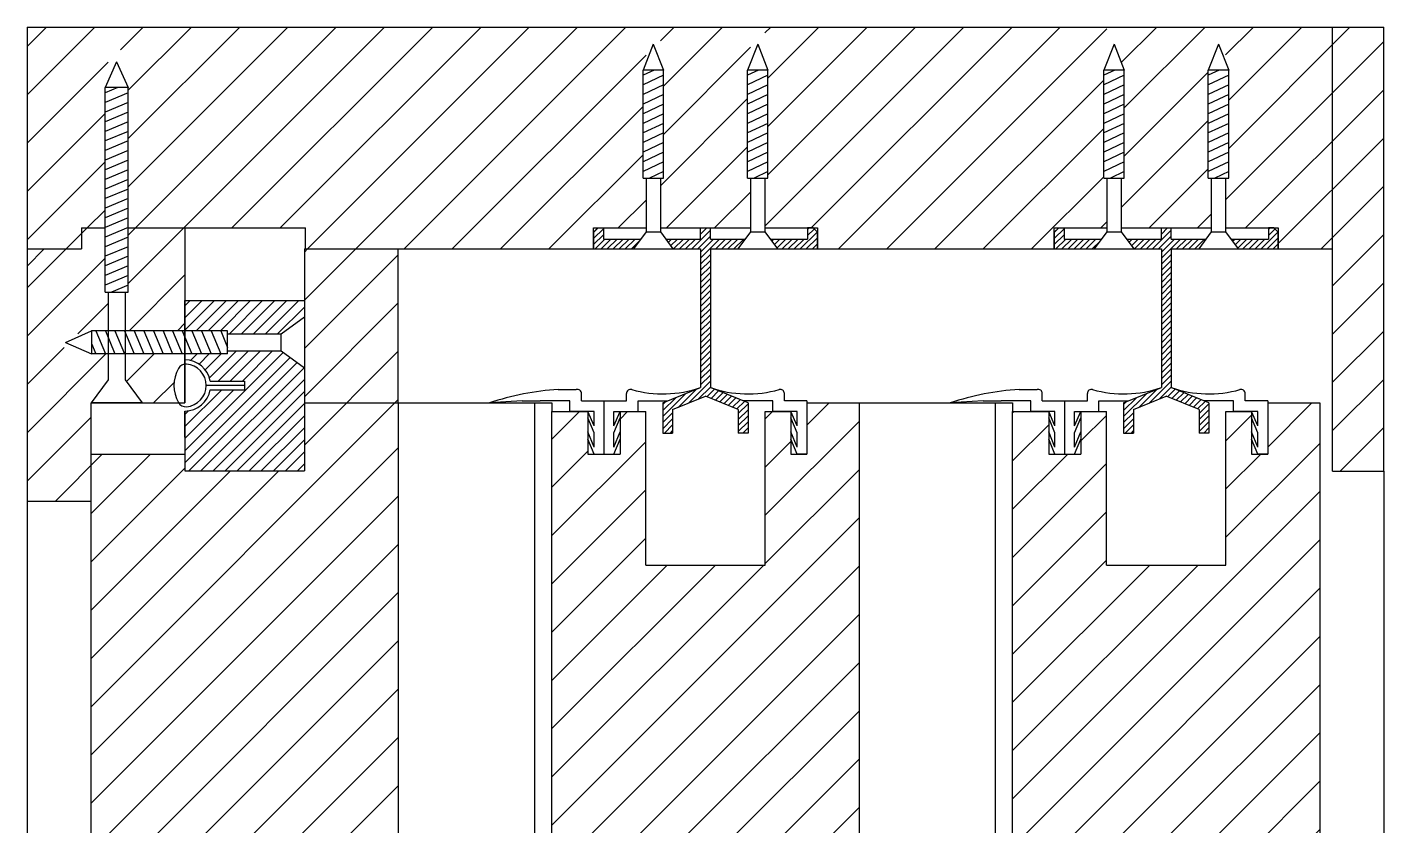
# Model space of a CAD drawing. Header units: inches. Extents: x 1985 to 11287, y 379 to 3234.
# Drawn here: x 7913.32 to 7923.26, y 1438.23 to 1444.08 of the extents above; entities that cross this region are included whole.
import ezdxf

# ---------------------------------------------------------------- set-up
doc = ezdxf.new("R2010")
doc.units = ezdxf.units.IN
doc.header["$MEASUREMENT"] = 0
for name, color, linetype in [('hardware 99', 94, 'CONTINUOUS'), ('hatch 99', 1, 'CONTINUOUS'), ('weatherstripping 99', 5, 'CONTINUOUS'), ('wood detail 99', 7, 'CONTINUOUS')]:
    doc.layers.add(name, color=color, linetype=linetype)
pattern_1 = [(45, (8458.89197, 822.07213), (-0.176776695, 0.176776695), [])]

msp = doc.modelspace()

# ---------------------------------------------------------------- hatches: boundary and pattern name
at = {"layer": 'hardware 99'}
h = msp.add_hatch(dxfattribs=at)
h.set_pattern_fill('ANSI31', color=256, scale=0.25, style=0)
h.set_pattern_definition([(45, (8262.195, -529.801984), (-0.0220970869, 0.0220970869), [])])
h.paths.add_polyline_path([(7917.762918, 1442.452706), (7917.815859, 1442.524706), (7917.54183, 1442.524706), (7917.54183, 1442.606706), (7917.50183, 1442.606706), (7917.46983, 1442.574706), (7917.46983, 1442.452706)])
h.paths.add_polyline_path([(7917.998801, 1442.524706), (7918.051742, 1442.452706), (7918.25383, 1442.452706), (7918.25383, 1441.437706), (7918.014033, 1441.339706), (7917.97733, 1441.324706), (7917.97733, 1441.104706), (7918.04933, 1441.104706), (7918.04933, 1441.27635), (7918.28983, 1441.374638), (7918.53033, 1441.27635), (7918.53033, 1441.104706), (7918.60233, 1441.104706), (7918.60233, 1441.324706), (7918.32583, 1441.437706), (7918.32583, 1442.452706), (7918.527918, 1442.452706), (7918.580859, 1442.524706), (7918.32583, 1442.524706), (7918.32583, 1442.606706), (7918.25383, 1442.606706), (7918.25383, 1442.524706)])
h.paths.add_polyline_path([(7918.763801, 1442.524706), (7918.816742, 1442.452706), (7919.10983, 1442.452706), (7919.10983, 1442.574706), (7919.07783, 1442.606706), (7919.03783, 1442.606706), (7919.03783, 1442.524706)])
h = msp.add_hatch(dxfattribs=at)
h.set_pattern_fill('ANSI31', color=256, scale=0.25, style=0)
h.set_pattern_definition([(45, (8265.570003, -529.801984), (-0.0220970869, 0.0220970869), [])])
h.paths.add_polyline_path([(7921.137922, 1442.452706), (7921.190863, 1442.524706), (7920.916834, 1442.524706), (7920.916834, 1442.606706), (7920.876834, 1442.606706), (7920.844834, 1442.574706), (7920.844834, 1442.452706)])
h.paths.add_polyline_path([(7921.373804, 1442.524706), (7921.426745, 1442.452706), (7921.628834, 1442.452706), (7921.628834, 1441.437706), (7921.389037, 1441.339706), (7921.352334, 1441.324706), (7921.352334, 1441.104706), (7921.424334, 1441.104706), (7921.424334, 1441.27635), (7921.664834, 1441.374638), (7921.905334, 1441.27635), (7921.905334, 1441.104706), (7921.977334, 1441.104706), (7921.977334, 1441.324706), (7921.700834, 1441.437706), (7921.700834, 1442.452706), (7921.902922, 1442.452706), (7921.955863, 1442.524706), (7921.700834, 1442.524706), (7921.700834, 1442.606706), (7921.628834, 1442.606706), (7921.628834, 1442.524706)])
h.paths.add_polyline_path([(7922.138804, 1442.524706), (7922.191745, 1442.452706), (7922.484834, 1442.452706), (7922.484834, 1442.574706), (7922.452834, 1442.606706), (7922.412834, 1442.606706), (7922.412834, 1442.524706)])
at = {"layer": 'hatch 99'}
h = msp.add_hatch(dxfattribs=at)
h.set_pattern_fill('ANSI31', color=256, scale=2, style=0)
h.set_pattern_definition(pattern_1)
h.paths.add_polyline_path([(7913.892328, 1443.634706), (7913.914828, 1443.685), (7913.914828, 1443.835066), (7913.977328, 1443.974772), (7914.039828, 1443.835066), (7914.039828, 1443.685), (7914.062328, 1443.634706), (7914.062328, 1442.606706), (7915.360328, 1442.606706), (7915.360328, 1442.452706), (7917.46983, 1442.452706), (7917.46983, 1442.606706), (7917.85483, 1442.606706), (7917.85483, 1442.970206), (7917.83233, 1442.970206), (7917.83233, 1443.762706), (7917.85483, 1443.819706), (7917.85483, 1444.077706), (7913.321578, 1444.077706), (7913.321578, 1442.452706), (7913.720328, 1442.452706), (7913.720328, 1442.606706), (7913.892328, 1442.606706)])
h.paths.add_polyline_path([(7918.59733, 1443.762706), (7918.61983, 1443.819706), (7918.61983, 1444.077706), (7917.95983, 1444.077706), (7917.95983, 1443.819706), (7917.98233, 1443.762706), (7917.98233, 1442.970206), (7917.95983, 1442.970206), (7917.95983, 1442.606706), (7918.61983, 1442.606706), (7918.61983, 1442.970206), (7918.59733, 1442.970206)])
h.paths.add_polyline_path([(7921.207334, 1443.762706), (7921.229834, 1443.819706), (7921.229834, 1444.077706), (7918.72483, 1444.077706), (7918.72483, 1443.819706), (7918.74733, 1443.762706), (7918.74733, 1442.970206), (7918.72483, 1442.970206), (7918.72483, 1442.606706), (7919.10983, 1442.606706), (7919.10983, 1442.452706), (7920.414834, 1442.452706), (7920.844834, 1442.452706), (7920.844834, 1442.606706), (7921.229834, 1442.606706), (7921.229834, 1442.970206), (7921.207334, 1442.970206)])
h.paths.add_polyline_path([(7921.972334, 1443.762706), (7921.994834, 1443.819706), (7921.994834, 1444.077706), (7921.334834, 1444.077706), (7921.334834, 1443.819706), (7921.357334, 1443.762706), (7921.357334, 1442.970206), (7921.334834, 1442.970206), (7921.334834, 1442.606706), (7921.994834, 1442.606706), (7921.994834, 1442.970206), (7921.972334, 1442.970206)])
h.paths.add_polyline_path([(7922.883584, 1444.077706), (7922.099834, 1444.077706), (7922.099834, 1443.819706), (7922.122334, 1443.762706), (7922.122334, 1442.970206), (7922.099834, 1442.970206), (7922.099834, 1442.606706), (7922.484834, 1442.606706), (7922.484834, 1442.452706), (7922.883584, 1442.452706)])
h.paths.add_polyline_path([(7923.258584, 1444.077706), (7922.883584, 1444.077706), (7922.883584, 1440.824706), (7923.258584, 1440.824706)])
h = msp.add_hatch(dxfattribs=at)
h.set_pattern_fill('ANSI31', color=256, scale=2, style=0)
h.set_pattern_definition(pattern_1)
h.paths.add_polyline_path([(7913.914828, 1441.494706), (7913.914828, 1441.683595), (7913.792328, 1441.683595), (7913.742034, 1441.706095), (7913.648138, 1441.706095), (7913.508432, 1441.768595), (7913.648138, 1441.831095), (7913.742034, 1441.831095), (7913.792328, 1441.853595), (7913.914828, 1441.853595), (7913.914828, 1442.137206), (7913.892328, 1442.137206), (7913.892328, 1442.606706), (7913.720328, 1442.606706), (7913.720328, 1442.452706), (7913.446578, 1442.452706), (7913.321578, 1442.327706), (7913.321578, 1440.606706), (7913.789828, 1440.606706), (7913.789828, 1441.324706)])
h.paths.add_polyline_path([(7914.477328, 1442.606706), (7914.062328, 1442.606706), (7914.062328, 1442.137206), (7914.039828, 1442.137206), (7914.039828, 1441.853595), (7914.477328, 1441.853595)])
h.paths.add_polyline_path([(7914.430016, 1441.577851, -0.23908478), (7914.477328, 1441.608807), (7914.477328, 1441.683595), (7914.039828, 1441.683595), (7914.039828, 1441.494706), (7914.164828, 1441.324706), (7914.432256, 1441.324706, -0.27186519)])
h.paths.add_polyline_path([(7916.039828, 1442.452706), (7915.352328, 1442.452706), (7915.352328, 1442.074706), (7915.352328, 1441.324706), (7916.039828, 1441.324706)])
h.paths.add_polyline_path([(7916.039828, 1441.324706), (7915.352328, 1441.324706), (7915.352328, 1440.827706), (7914.477328, 1440.827706), (7914.477328, 1440.949706), (7913.789828, 1440.949706), (7913.789828, 1437.756229), (7914.352328, 1437.515158), (7914.414828, 1437.515158), (7914.414828, 1438.077672), (7916.039828, 1438.077672)])
h.paths.add_polyline_path([(7915.891328, 1437.851158), (7915.953828, 1437.851158), (7915.953828, 1438.077672), (7915.414828, 1438.077672), (7915.414828, 1437.538658), (7915.641328, 1437.538658, -0.3751999), (7915.766328, 1437.694908, 0.3751999)], flags=17)
h.paths.add_polyline_path([(7919.41483, 1441.324706), (7919.03283, 1441.324706), (7919.03283, 1440.949706), (7918.96083, 1440.949706), (7918.91483, 1440.949706), (7918.91483, 1441.262206), (7918.78283, 1441.262206), (7918.72733, 1441.262206), (7918.72733, 1440.137206), (7917.85233, 1440.137206), (7917.85233, 1441.262206), (7917.66483, 1441.262206), (7917.66483, 1440.949706), (7917.42883, 1440.949706), (7917.42883, 1441.262206), (7917.29683, 1441.262206), (7917.16483, 1441.262206), (7917.16483, 1437.756229), (7917.72733, 1437.515158), (7917.78983, 1437.515158), (7917.78983, 1438.077672), (7919.41483, 1438.077672)])
h.paths.add_polyline_path([(7919.32883, 1438.077672), (7918.78983, 1438.077672), (7918.78983, 1437.538658), (7919.01633, 1437.538658, -0.3751999), (7919.14133, 1437.694908, 0.3751999), (7919.26633, 1437.851158), (7919.32883, 1437.851158)], flags=17)
h.paths.add_polyline_path([(7922.789834, 1441.324706), (7922.407834, 1441.324706), (7922.407834, 1440.949706), (7922.335834, 1440.949706), (7922.289834, 1440.949706), (7922.289834, 1441.262206), (7922.157834, 1441.262206), (7922.102334, 1441.262206), (7922.102334, 1440.137206), (7921.227334, 1440.137206), (7921.227334, 1441.262206), (7921.039834, 1441.262206), (7921.039834, 1440.949706), (7920.803834, 1440.949706), (7920.803834, 1441.262206), (7920.671834, 1441.262206), (7920.539834, 1441.262206), (7920.539834, 1437.756229), (7921.102334, 1437.515158), (7921.164834, 1437.515158), (7921.164834, 1438.077672), (7922.789834, 1438.077672)])
h.paths.add_polyline_path([(7922.703834, 1438.077672), (7922.164834, 1438.077672), (7922.164834, 1437.538658), (7922.391334, 1437.538658, -0.3751999), (7922.516334, 1437.694908, 0.3751999), (7922.641334, 1437.851158), (7922.703834, 1437.851158)], flags=17)
h = msp.add_hatch(dxfattribs=at)
h.set_pattern_fill('ANSI31', color=256, scale=0.5, style=0)
h.set_pattern_definition([(45, (8435.82569, 10.35537), (-0.0441941738, 0.0441941738), [])])
h.paths.add_polyline_path([(7915.352328, 1442.074706), (7914.477328, 1442.074706), (7914.477328, 1441.853595), (7914.789828, 1441.853595), (7914.789828, 1441.831095), (7915.182328, 1441.831095), (7915.352328, 1441.956095)])
h.paths.add_polyline_path([(7915.352328, 1441.581095), (7915.182328, 1441.706095), (7914.789828, 1441.706095), (7914.789828, 1441.683595), (7914.477328, 1441.683595), (7914.477328, 1441.640686, -0.36597738), (7914.662206, 1441.484436), (7914.914828, 1441.484436), (7914.914828, 1441.421936), (7914.662206, 1441.421936, -0.36597738), (7914.477328, 1441.265686), (7914.477328, 1440.827706), (7915.352328, 1440.827706), (7915.352328, 1441.324706)])

# ---------------------------------------------------------------- linework, layer by layer
at = {"layer": 'hardware 99'}
for p, q in [((7917.90733, 1443.952706), (7917.83233, 1443.762706)), ((7917.90733, 1443.952706), (7917.98233, 1443.762706)), ((7918.67233, 1443.952706), (7918.59733, 1443.762706)), ((7918.67233, 1443.952706), (7918.74733, 1443.762706)), ((7921.282334, 1443.952706), (7921.207334, 1443.762706)), ((7921.282334, 1443.952706), (7921.357334, 1443.762706)), ((7922.047334, 1443.952706), (7921.972334, 1443.762706)), ((7922.047334, 1443.952706), (7922.122334, 1443.762706)), ((7913.977328, 1443.824706), (7913.892328, 1443.634706)), ((7913.977328, 1443.824706), (7914.062328, 1443.634706)), ((7917.83233, 1442.970206), (7917.83233, 1443.762706)), ((7917.98233, 1443.762706), (7917.83233, 1443.762706)), ((7917.913094, 1443.762706), (7917.83233, 1443.724792)), ((7917.98233, 1442.970206), (7917.98233, 1443.762706)), ((7918.59733, 1442.970206), (7918.59733, 1443.762706)), ((7918.74733, 1443.762706), (7918.59733, 1443.762706)), ((7918.678094, 1443.762706), (7918.59733, 1443.724792)), ((7918.74733, 1442.970206), (7918.74733, 1443.762706)), ((7921.207334, 1442.970206), (7921.207334, 1443.762706)), ((7921.357334, 1443.762706), (7921.207334, 1443.762706)), ((7921.288098, 1443.762706), (7921.207334, 1443.724792)), ((7921.357334, 1442.970206), (7921.357334, 1443.762706)), ((7921.972334, 1442.970206), (7921.972334, 1443.762706)), ((7922.122334, 1443.762706), (7921.972334, 1443.762706)), ((7922.053098, 1443.762706), (7921.972334, 1443.724792)), ((7922.122334, 1442.970206), (7922.122334, 1443.762706)), ((7917.98233, 1443.724792), (7917.83233, 1443.654376)), ((7917.98233, 1443.654376), (7917.83233, 1443.583959)), ((7918.74733, 1443.724792), (7918.59733, 1443.654376)), ((7918.74733, 1443.654376), (7918.59733, 1443.583959)), ((7921.357334, 1443.724792), (7921.207334, 1443.654376)), ((7921.357334, 1443.654376), (7921.207334, 1443.583959)), ((7922.122334, 1443.724792), (7921.972334, 1443.654376)), ((7922.122334, 1443.654376), (7921.972334, 1443.583959)), ((7913.892328, 1442.137206), (7913.892328, 1443.634706)), ((7914.062328, 1443.634706), (7913.892328, 1443.634706)), ((7913.985882, 1443.634706), (7913.892328, 1443.595955)), ((7914.062328, 1443.595955), (7913.892328, 1443.525539)), ((7914.062328, 1442.137206), (7914.062328, 1443.634706)), ((7917.98233, 1443.583959), (7917.83233, 1443.513543)), ((7918.74733, 1443.583959), (7918.59733, 1443.513543)), ((7921.357334, 1443.583959), (7921.207334, 1443.513543)), ((7922.122334, 1443.583959), (7921.972334, 1443.513543)), ((7914.062328, 1443.525539), (7913.892328, 1443.455122)), ((7914.062328, 1443.455122), (7913.892328, 1443.384706)), ((7917.98233, 1443.513543), (7917.83233, 1443.443127)), ((7918.74733, 1443.513543), (7918.59733, 1443.443127)), ((7921.357334, 1443.513543), (7921.207334, 1443.443127)), ((7922.122334, 1443.513543), (7921.972334, 1443.443127)), ((7914.062328, 1443.384706), (7913.892328, 1443.31429)), ((7917.98233, 1443.443127), (7917.83233, 1443.372711)), ((7917.98233, 1443.372711), (7917.83233, 1443.302294)), ((7918.74733, 1443.443127), (7918.59733, 1443.372711)), ((7918.74733, 1443.372711), (7918.59733, 1443.302294)), ((7921.357334, 1443.443127), (7921.207334, 1443.372711)), ((7921.357334, 1443.372711), (7921.207334, 1443.302294)), ((7922.122334, 1443.443127), (7921.972334, 1443.372711)), ((7922.122334, 1443.372711), (7921.972334, 1443.302294)), ((7914.062328, 1443.31429), (7913.892328, 1443.243874)), ((7917.98233, 1443.302294), (7917.83233, 1443.231878)), ((7918.74733, 1443.302294), (7918.59733, 1443.231878)), ((7921.357334, 1443.302294), (7921.207334, 1443.231878)), ((7922.122334, 1443.302294), (7921.972334, 1443.231878)), ((7914.062328, 1443.243874), (7913.892328, 1443.173457)), ((7914.062328, 1443.173457), (7913.892328, 1443.103041)), ((7917.98233, 1443.231878), (7917.83233, 1443.161462)), ((7917.98233, 1443.161462), (7917.83233, 1443.091045)), ((7918.74733, 1443.231878), (7918.59733, 1443.161462)), ((7918.74733, 1443.161462), (7918.59733, 1443.091045)), ((7921.357334, 1443.231878), (7921.207334, 1443.161462)), ((7921.357334, 1443.161462), (7921.207334, 1443.091045)), ((7922.122334, 1443.231878), (7921.972334, 1443.161462)), ((7922.122334, 1443.161462), (7921.972334, 1443.091045)), ((7914.062328, 1443.103041), (7913.892328, 1443.032625)), ((7917.98233, 1443.091045), (7917.83233, 1443.020629)), ((7918.74733, 1443.091045), (7918.59733, 1443.020629)), ((7921.357334, 1443.091045), (7921.207334, 1443.020629)), ((7922.122334, 1443.091045), (7921.972334, 1443.020629)), ((7914.062328, 1443.032625), (7913.892328, 1442.962208)), ((7914.062328, 1442.962208), (7913.892328, 1442.891792)), ((7917.83233, 1442.970206), (7917.98233, 1442.970206)), ((7917.85483, 1442.970206), (7917.85483, 1442.577706)), ((7917.98233, 1443.020629), (7917.880599, 1442.970206)), ((7917.95983, 1442.970206), (7917.95983, 1442.577706)), ((7918.59733, 1442.970206), (7918.74733, 1442.970206)), ((7918.61983, 1442.970206), (7918.61983, 1442.577706)), ((7918.74733, 1443.020629), (7918.645599, 1442.970206)), ((7918.72483, 1442.970206), (7918.72483, 1442.577706)), ((7921.207334, 1442.970206), (7921.357334, 1442.970206)), ((7921.229834, 1442.970206), (7921.229834, 1442.577706)), ((7921.357334, 1443.020629), (7921.255602, 1442.970206)), ((7921.334834, 1442.970206), (7921.334834, 1442.577706)), ((7921.972334, 1442.970206), (7922.122334, 1442.970206)), ((7921.994834, 1442.970206), (7921.994834, 1442.577706)), ((7922.122334, 1443.020629), (7922.020602, 1442.970206)), ((7922.099834, 1442.970206), (7922.099834, 1442.577706)), ((7914.062328, 1442.891792), (7913.892328, 1442.821376)), ((7914.062328, 1442.821376), (7913.892328, 1442.750959)), ((7914.062328, 1442.750959), (7913.892328, 1442.680543)), ((7914.062328, 1442.680543), (7913.892328, 1442.610127)), ((7914.062328, 1442.610127), (7913.892328, 1442.539711)), ((7917.46983, 1442.574706), (7917.50183, 1442.606706)), ((7917.46983, 1442.574706), (7917.46983, 1442.452706)), ((7917.50183, 1442.606706), (7917.54183, 1442.606706)), ((7917.54183, 1442.606706), (7917.54183, 1442.524706)), ((7917.85483, 1442.577706), (7917.762918, 1442.452706)), ((7917.85483, 1442.577706), (7917.95983, 1442.577706)), ((7917.95983, 1442.577706), (7918.051742, 1442.452706)), ((7918.25383, 1442.524706), (7918.25383, 1442.606706)), ((7918.25383, 1442.606706), (7918.32583, 1442.606706)), ((7918.32583, 1442.524706), (7918.32583, 1442.606706)), ((7918.61983, 1442.577706), (7918.527918, 1442.452706)), ((7918.61983, 1442.577706), (7918.72483, 1442.577706)), ((7918.72483, 1442.577706), (7918.816742, 1442.452706)), ((7919.07783, 1442.606706), (7919.03783, 1442.606706)), ((7919.03783, 1442.606706), (7919.03783, 1442.524706)), ((7919.10983, 1442.574706), (7919.07783, 1442.606706)), ((7919.10983, 1442.452706), (7919.10983, 1442.574706)), ((7920.844834, 1442.574706), (7920.876834, 1442.606706)), ((7920.844834, 1442.574706), (7920.844834, 1442.452706)), ((7920.876834, 1442.606706), (7920.916834, 1442.606706)), ((7920.916834, 1442.606706), (7920.916834, 1442.524706)), ((7921.229834, 1442.577706), (7921.137922, 1442.452706)), ((7921.229834, 1442.577706), (7921.334834, 1442.577706)), ((7921.334834, 1442.577706), (7921.426745, 1442.452706)), ((7921.628834, 1442.524706), (7921.628834, 1442.606706)), ((7921.628834, 1442.606706), (7921.700834, 1442.606706)), ((7921.700834, 1442.524706), (7921.700834, 1442.606706)), ((7921.994834, 1442.577706), (7921.902922, 1442.452706)), ((7921.994834, 1442.577706), (7922.099834, 1442.577706)), ((7922.099834, 1442.577706), (7922.191745, 1442.452706)), ((7922.452834, 1442.606706), (7922.412834, 1442.606706)), ((7922.412834, 1442.606706), (7922.412834, 1442.524706)), ((7922.484834, 1442.574706), (7922.452834, 1442.606706)), ((7922.484834, 1442.452706), (7922.484834, 1442.574706)), ((7914.062328, 1442.539711), (7913.892328, 1442.469294)), ((7914.062328, 1442.469294), (7913.892328, 1442.398878)), ((7917.54183, 1442.524706), (7917.815859, 1442.524706)), ((7917.998801, 1442.524706), (7918.25383, 1442.524706)), ((7918.32583, 1442.524706), (7918.580859, 1442.524706)), ((7918.763801, 1442.524706), (7919.03783, 1442.524706)), ((7920.916834, 1442.524706), (7921.190863, 1442.524706)), ((7921.373804, 1442.524706), (7921.628834, 1442.524706)), ((7921.700834, 1442.524706), (7921.955863, 1442.524706)), ((7922.138804, 1442.524706), (7922.412834, 1442.524706)), ((7914.062328, 1442.398878), (7913.892328, 1442.328462)), ((7917.46983, 1442.452706), (7918.25383, 1442.452706)), ((7917.762918, 1442.452706), (7918.051742, 1442.452706)), ((7918.25383, 1442.452706), (7918.25383, 1441.437706)), ((7918.32583, 1442.452706), (7919.10983, 1442.452706)), ((7918.32583, 1442.452706), (7918.32583, 1441.437706)), ((7918.527918, 1442.452706), (7918.816742, 1442.452706)), ((7920.844834, 1442.452706), (7921.628834, 1442.452706)), ((7921.137922, 1442.452706), (7921.426745, 1442.452706)), ((7921.628834, 1442.452706), (7921.628834, 1441.437706)), ((7921.700834, 1442.452706), (7922.484834, 1442.452706)), ((7921.700834, 1442.452706), (7921.700834, 1441.437706)), ((7921.902922, 1442.452706), (7922.191745, 1442.452706)), ((7914.062328, 1442.328462), (7913.892328, 1442.258045)), ((7914.062328, 1442.258045), (7913.892328, 1442.187629)), ((7914.062328, 1442.187629), (7913.940597, 1442.137206)), ((7913.892328, 1442.137206), (7914.062328, 1442.137206)), ((7913.914828, 1442.137206), (7913.914828, 1441.494706)), ((7914.039828, 1442.137206), (7914.039828, 1441.494706)), ((7915.182328, 1441.831095), (7915.352328, 1441.956095)), ((7915.352328, 1441.956095), (7915.352328, 1441.581095)), ((7913.602328, 1441.768595), (7913.792328, 1441.853595)), ((7913.602328, 1441.768595), (7913.792328, 1441.683595)), ((7914.789828, 1441.853595), (7913.792328, 1441.853595)), ((7913.792328, 1441.853595), (7913.792328, 1441.683595)), ((7913.823993, 1441.853595), (7913.89441, 1441.683595)), ((7913.89441, 1441.853595), (7913.964826, 1441.683595)), ((7913.964826, 1441.853595), (7914.035242, 1441.683595)), ((7914.035242, 1441.853595), (7914.105659, 1441.683595)), ((7914.105659, 1441.853595), (7914.176075, 1441.683595)), ((7914.176075, 1441.853595), (7914.246491, 1441.683595)), ((7914.246491, 1441.853595), (7914.316907, 1441.683595)), ((7914.316907, 1441.853595), (7914.387324, 1441.683595)), ((7914.387324, 1441.853595), (7914.45774, 1441.683595)), ((7914.45774, 1441.853595), (7914.528156, 1441.683595)), ((7914.528156, 1441.853595), (7914.598573, 1441.683595)), ((7914.598573, 1441.853595), (7914.668989, 1441.683595)), ((7914.668989, 1441.853595), (7914.739405, 1441.683595)), ((7914.739405, 1441.853595), (7914.789828, 1441.731863)), ((7914.789828, 1441.683595), (7914.789828, 1441.853595)), ((7914.789828, 1441.831095), (7915.182328, 1441.831095)), ((7915.182328, 1441.706095), (7915.182328, 1441.831095)), ((7913.792328, 1441.760041), (7913.823993, 1441.683595)), ((7914.789828, 1441.683595), (7913.792328, 1441.683595)), ((7914.789828, 1441.706095), (7915.182328, 1441.706095)), ((7915.182328, 1441.706095), (7915.352328, 1441.581095)), ((7913.914828, 1441.494706), (7913.789828, 1441.324706)), ((7914.039828, 1441.494706), (7914.164828, 1441.324706)), ((7917.97733, 1441.324706), (7918.25383, 1441.437706)), ((7918.04933, 1441.27635), (7918.28983, 1441.374638)), ((7918.53033, 1441.27635), (7918.28983, 1441.374638)), ((7918.60233, 1441.324706), (7918.32583, 1441.437706)), ((7921.352334, 1441.324706), (7921.628834, 1441.437706)), ((7921.424334, 1441.27635), (7921.664834, 1441.374638)), ((7921.905334, 1441.27635), (7921.664834, 1441.374638)), ((7921.977334, 1441.324706), (7921.700834, 1441.437706)), ((7914.164828, 1441.324706), (7913.789828, 1441.324706)), ((7917.97733, 1441.324706), (7917.97733, 1441.104706)), ((7918.04933, 1441.27635), (7918.04933, 1441.104706)), ((7918.53033, 1441.27635), (7918.53033, 1441.104706)), ((7918.60233, 1441.324706), (7918.60233, 1441.104706)), ((7921.352334, 1441.324706), (7921.352334, 1441.104706)), ((7921.424334, 1441.27635), (7921.424334, 1441.104706)), ((7921.905334, 1441.27635), (7921.905334, 1441.104706)), ((7921.977334, 1441.324706), (7921.977334, 1441.104706)), ((7917.97733, 1441.104706), (7918.04933, 1441.104706)), ((7918.60233, 1441.104706), (7918.53033, 1441.104706)), ((7921.352334, 1441.104706), (7921.424334, 1441.104706)), ((7921.977334, 1441.104706), (7921.905334, 1441.104706))]:
    msp.add_line(p, q, dxfattribs=at)
at = {"layer": 'weatherstripping 99'}
for p, q in [((7914.914828, 1441.453186), (7914.633578, 1441.453186)), ((7917.211685, 1441.422962), (7917.343685, 1441.422962)), ((7917.38183, 1441.339706), (7917.38183, 1441.398112)), ((7917.71183, 1441.339706), (7917.71183, 1441.394089)), ((7918.014033, 1441.339706), (7918.25383, 1441.437706)), ((7918.565626, 1441.339706), (7918.32583, 1441.437706)), ((7918.86783, 1441.339706), (7918.86783, 1441.394089)), ((7920.586688, 1441.422962), (7920.718688, 1441.422962)), ((7920.756834, 1441.339706), (7920.756834, 1441.398112)), ((7921.086834, 1441.339706), (7921.086834, 1441.394089)), ((7921.389037, 1441.339706), (7921.628834, 1441.437706)), ((7921.94063, 1441.339706), (7921.700834, 1441.437706)), ((7922.242834, 1441.339706), (7922.242834, 1441.394089)), ((7916.947626, 1441.339706), (7916.70783, 1441.324706)), ((7916.947626, 1441.339706), (7917.079626, 1441.339706)), ((7917.29683, 1441.339706), (7917.079626, 1441.339706)), ((7917.29683, 1441.262206), (7917.29683, 1441.339706)), ((7917.38183, 1441.339706), (7917.71183, 1441.339706)), ((7917.54683, 1440.949706), (7917.54683, 1441.339706)), ((7917.79683, 1441.262206), (7917.79683, 1441.339706)), ((7917.79683, 1441.339706), (7918.014033, 1441.339706)), ((7918.78283, 1441.339706), (7918.565626, 1441.339706)), ((7918.78283, 1441.262206), (7918.78283, 1441.339706)), ((7919.03283, 1441.339706), (7918.86783, 1441.339706)), ((7919.03283, 1441.339706), (7919.03283, 1440.949706)), ((7920.32263, 1441.339706), (7920.082834, 1441.324706)), ((7920.32263, 1441.339706), (7920.45463, 1441.339706)), ((7920.671834, 1441.339706), (7920.45463, 1441.339706)), ((7920.671834, 1441.262206), (7920.671834, 1441.339706)), ((7920.756834, 1441.339706), (7921.086834, 1441.339706)), ((7920.921834, 1440.949706), (7920.921834, 1441.339706)), ((7921.171834, 1441.262206), (7921.171834, 1441.339706)), ((7921.171834, 1441.339706), (7921.389037, 1441.339706)), ((7922.157834, 1441.339706), (7921.94063, 1441.339706)), ((7922.157834, 1441.262206), (7922.157834, 1441.339706)), ((7922.407834, 1441.339706), (7922.242834, 1441.339706)), ((7922.407834, 1441.339706), (7922.407834, 1440.949706)), ((7917.47483, 1441.262206), (7917.29683, 1441.262206)), ((7917.47483, 1441.158219), (7917.42883, 1441.262206)), ((7917.47483, 1441.105956), (7917.42883, 1441.21701)), ((7917.47483, 1441.158219), (7917.47483, 1441.262206)), ((7917.61883, 1441.158219), (7917.61883, 1441.262206)), ((7917.61883, 1441.158219), (7917.66483, 1441.262206)), ((7917.61883, 1441.262206), (7917.79683, 1441.262206)), ((7917.61883, 1441.105956), (7917.66483, 1441.21701)), ((7918.96083, 1441.262206), (7918.78283, 1441.262206)), ((7918.96083, 1441.158219), (7918.91483, 1441.262206)), ((7918.96083, 1441.105956), (7918.91483, 1441.21701)), ((7918.96083, 1441.158219), (7918.96083, 1441.262206)), ((7920.849834, 1441.262206), (7920.671834, 1441.262206)), ((7920.849834, 1441.158219), (7920.803834, 1441.262206)), ((7920.849834, 1441.105956), (7920.803834, 1441.21701)), ((7920.849834, 1441.158219), (7920.849834, 1441.262206)), ((7920.993834, 1441.158219), (7920.993834, 1441.262206)), ((7920.993834, 1441.158219), (7921.039834, 1441.262206)), ((7920.993834, 1441.262206), (7921.171834, 1441.262206)), ((7920.993834, 1441.105956), (7921.039834, 1441.21701)), ((7922.335834, 1441.262206), (7922.157834, 1441.262206)), ((7922.335834, 1441.158219), (7922.289834, 1441.262206)), ((7922.335834, 1441.105956), (7922.289834, 1441.21701)), ((7922.335834, 1441.158219), (7922.335834, 1441.262206)), ((7917.47483, 1441.001969), (7917.42883, 1441.113023)), ((7917.47483, 1441.001969), (7917.47483, 1441.105956)), ((7917.61883, 1441.001969), (7917.66483, 1441.113023)), ((7917.61883, 1441.001969), (7917.61883, 1441.105956)), ((7918.96083, 1441.001969), (7918.91483, 1441.113023)), ((7918.96083, 1441.001969), (7918.96083, 1441.105956)), ((7920.849834, 1441.001969), (7920.803834, 1441.113023)), ((7920.849834, 1441.001969), (7920.849834, 1441.105956)), ((7920.993834, 1441.001969), (7921.039834, 1441.113023)), ((7920.993834, 1441.001969), (7920.993834, 1441.105956)), ((7922.335834, 1441.001969), (7922.289834, 1441.113023)), ((7922.335834, 1441.001969), (7922.335834, 1441.105956)), ((7917.47483, 1440.949706), (7917.42883, 1441.06076)), ((7917.61883, 1440.949706), (7917.66483, 1441.06076)), ((7918.96083, 1440.949706), (7918.91483, 1441.06076)), ((7920.849834, 1440.949706), (7920.803834, 1441.06076)), ((7920.993834, 1440.949706), (7921.039834, 1441.06076)), ((7922.335834, 1440.949706), (7922.289834, 1441.06076)), ((7917.47483, 1440.949706), (7917.61883, 1440.949706)), ((7919.03283, 1440.949706), (7918.96083, 1440.949706)), ((7920.849834, 1440.949706), (7920.993834, 1440.949706)), ((7922.407834, 1440.949706), (7922.335834, 1440.949706))]:
    msp.add_line(p, q, dxfattribs=at)
for centre, radius, start, end in [((7914.646716, 1441.453186), 0.25, 150.0887142, 209.9112858), ((7914.484191, 1441.546684), 0.0625, 85.8019524, 150.0887142), ((7914.477328, 1441.453186), 0.15625, 274.1980476, 85.8019524), ((7917.312879, 1439.563026), 1.862687, 93.1142389, 108.9550309), ((7917.35183, 1441.394089), 0.03, 360, 105.7538936), ((7917.74183, 1441.394089), 0.03, 74.2461064, 180), ((7917.978421, 1442.232759), 0.841403, 254.2461064, 289.1062564), ((7918.601239, 1442.232759), 0.841403, 250.8937436, 285.7538936), ((7918.83783, 1441.394089), 0.03, 360, 105.7538936), ((7920.687882, 1439.563026), 1.862687, 93.1142389, 108.9550309), ((7920.726834, 1441.394089), 0.03, 360, 105.7538936), ((7921.116834, 1441.394089), 0.03, 74.2461064, 180), ((7921.353425, 1442.232759), 0.841403, 254.2461064, 289.1062564), ((7921.976242, 1442.232759), 0.841403, 250.8937436, 285.7538936), ((7922.212834, 1441.394089), 0.03, 360, 105.7538936), ((7914.484191, 1441.359688), 0.0625, 209.9112858, 274.1980476)]:
    msp.add_arc(centre, radius, start, end, dxfattribs=at)
at = {"layer": 'wood detail 99'}
for p, q in [((7913.321578, 1444.077706), (7913.321578, 1421.14442)), ((7913.321578, 1444.077706), (7913.321578, 1440.606706)), ((7913.321578, 1444.077706), (7913.321578, 1436.382871)), ((7913.720328, 1442.606706), (7913.720328, 1442.452706)), ((7913.720328, 1442.606706), (7913.892328, 1442.606706)), ((7914.062328, 1442.606706), (7915.360328, 1442.606706)), ((7914.477328, 1442.606706), (7914.477328, 1441.324706)), ((7915.360328, 1442.452706), (7915.360328, 1442.606706)), ((7917.46983, 1442.452706), (7917.46983, 1442.606706)), ((7917.46983, 1442.606706), (7917.85483, 1442.606706)), ((7917.95983, 1442.606706), (7918.61983, 1442.606706)), ((7918.72483, 1442.606706), (7919.10983, 1442.606706)), ((7919.10983, 1442.606706), (7919.10983, 1442.452706)), ((7920.844834, 1442.452706), (7920.844834, 1442.606706)), ((7920.844834, 1442.606706), (7921.229834, 1442.606706)), ((7921.334834, 1442.606706), (7921.994834, 1442.606706)), ((7922.099834, 1442.606706), (7922.484834, 1442.606706)), ((7922.484834, 1442.606706), (7922.484834, 1442.452706)), ((7913.321578, 1442.327706), (7913.446578, 1442.452706)), ((7915.352328, 1442.452706), (7915.352328, 1442.074706)), ((7916.039828, 1441.324706), (7916.039828, 1442.452706)), ((7919.10983, 1442.452706), (7920.414834, 1442.452706)), ((7922.484834, 1442.452706), (7922.883584, 1442.452706)), ((7914.477328, 1442.074706), (7915.352328, 1442.074706)), ((7914.477328, 1441.324706), (7914.477328, 1442.074706)), ((7915.352328, 1442.074706), (7915.352328, 1441.324706)), ((7915.352328, 1442.074706), (7915.352328, 1442.074706)), ((7913.789828, 1437.756229), (7913.789828, 1441.324706)), ((7913.789828, 1441.324706), (7914.477328, 1441.324706)), ((7914.477328, 1441.074706), (7914.477328, 1441.265686)), ((7914.477328, 1441.265686), (7914.477328, 1440.827706)), ((7915.352328, 1441.324706), (7916.039828, 1441.324706)), ((7915.352328, 1441.324706), (7915.352328, 1440.827706)), ((7916.039828, 1441.324706), (7916.039828, 1438.077672)), ((7916.039828, 1441.324706), (7917.16483, 1441.324706)), ((7917.03983, 1422.457221), (7917.03983, 1441.324706)), ((7917.16483, 1441.324706), (7917.16483, 1441.262206)), ((7919.03283, 1441.324706), (7919.41483, 1441.324706)), ((7919.03283, 1441.324706), (7919.03283, 1440.949706)), ((7919.41483, 1441.324706), (7919.41483, 1438.077672)), ((7919.41483, 1441.324706), (7919.41483, 1438.077672)), ((7919.41483, 1441.324706), (7920.539834, 1441.324706)), ((7920.414834, 1422.457221), (7920.414834, 1441.324706)), ((7920.539834, 1441.324706), (7920.539834, 1441.262206)), ((7922.407834, 1441.324706), (7922.789834, 1441.324706)), ((7922.407834, 1441.324706), (7922.407834, 1440.949706)), ((7922.789834, 1441.324706), (7922.789834, 1438.077672)), ((7922.789834, 1441.324706), (7922.789834, 1438.077672)), ((7913.789828, 1437.756229), (7913.789828, 1441.262206)), ((7913.789828, 1437.756229), (7913.789828, 1441.262206)), ((7916.039828, 1441.262206), (7916.039828, 1438.077672)), ((7917.16483, 1437.756229), (7917.16483, 1441.262206)), ((7917.16483, 1437.756229), (7917.16483, 1441.262206)), ((7917.16483, 1441.262206), (7917.42883, 1441.262206)), ((7917.42883, 1441.262206), (7917.42883, 1440.949706)), ((7917.66483, 1441.262206), (7917.85233, 1441.262206)), ((7917.66483, 1441.262206), (7917.66483, 1440.949706)), ((7917.85233, 1440.137206), (7917.85233, 1441.262206)), ((7918.72733, 1441.262206), (7918.91483, 1441.262206)), ((7918.72733, 1440.137206), (7918.72733, 1441.262206)), ((7918.91483, 1441.262206), (7918.91483, 1440.949706)), ((7920.539834, 1437.756229), (7920.539834, 1441.262206)), ((7920.539834, 1437.756229), (7920.539834, 1441.262206)), ((7920.539834, 1441.262206), (7920.803834, 1441.262206)), ((7920.803834, 1441.262206), (7920.803834, 1440.949706)), ((7921.039834, 1441.262206), (7921.227334, 1441.262206)), ((7921.039834, 1441.262206), (7921.039834, 1440.949706)), ((7921.227334, 1440.137206), (7921.227334, 1441.262206)), ((7922.102334, 1441.262206), (7922.289834, 1441.262206)), ((7922.102334, 1440.137206), (7922.102334, 1441.262206)), ((7922.289834, 1441.262206), (7922.289834, 1440.949706)), ((7913.789828, 1440.949706), (7914.477328, 1440.949706)), ((7917.42883, 1440.949706), (7917.66483, 1440.949706)), ((7918.91483, 1440.949706), (7919.03283, 1440.949706)), ((7920.803834, 1440.949706), (7921.039834, 1440.949706)), ((7922.289834, 1440.949706), (7922.407834, 1440.949706)), ((7914.477328, 1440.827706), (7915.352328, 1440.827706)), ((7922.883584, 1440.824706), (7923.258584, 1440.824706)), ((7923.258584, 1440.824706), (7923.258584, 1422.457221)), ((7923.258584, 1440.824706), (7923.258584, 1436.382871)), ((7913.321578, 1440.606706), (7913.696578, 1440.606706)), ((7913.321578, 1440.606706), (7913.789828, 1440.606706)), ((7917.85233, 1440.137206), (7918.72733, 1440.137206)), ((7921.227334, 1440.137206), (7922.102334, 1440.137206))]:
    msp.add_line(p, q, dxfattribs=at)
at = {"layer": 'wood detail 99', "color": 0}
for p, q in [((7913.321578, 1444.077706), (7923.258584, 1444.077706)), ((7922.883584, 1440.824706), (7922.883584, 1444.077706)), ((7923.258584, 1440.824706), (7923.258584, 1444.077706)), ((7913.321578, 1442.452706), (7913.720328, 1442.452706)), ((7915.352328, 1442.452706), (7917.46983, 1442.452706)), ((7917.03983, 1442.452706), (7917.46983, 1442.452706)), ((7920.414834, 1442.452706), (7920.844834, 1442.452706))]:
    msp.add_line(p, q, dxfattribs=at)
at = {"layer": 'wood detail 99', "color": 7}
for p, q in [((7914.662206, 1441.484436), (7914.914828, 1441.484436)), ((7914.914828, 1441.484436), (7914.914828, 1441.421936)), ((7914.662206, 1441.421936), (7914.914828, 1441.421936))]:
    msp.add_line(p, q, dxfattribs=at)
for start, end in [(9.5940682, 90), (270, 350.4059318)]:
    msp.add_arc((7914.477328, 1441.453186), 0.1875, start, end, dxfattribs=at)

doc.saveas('drawing.dxf')
